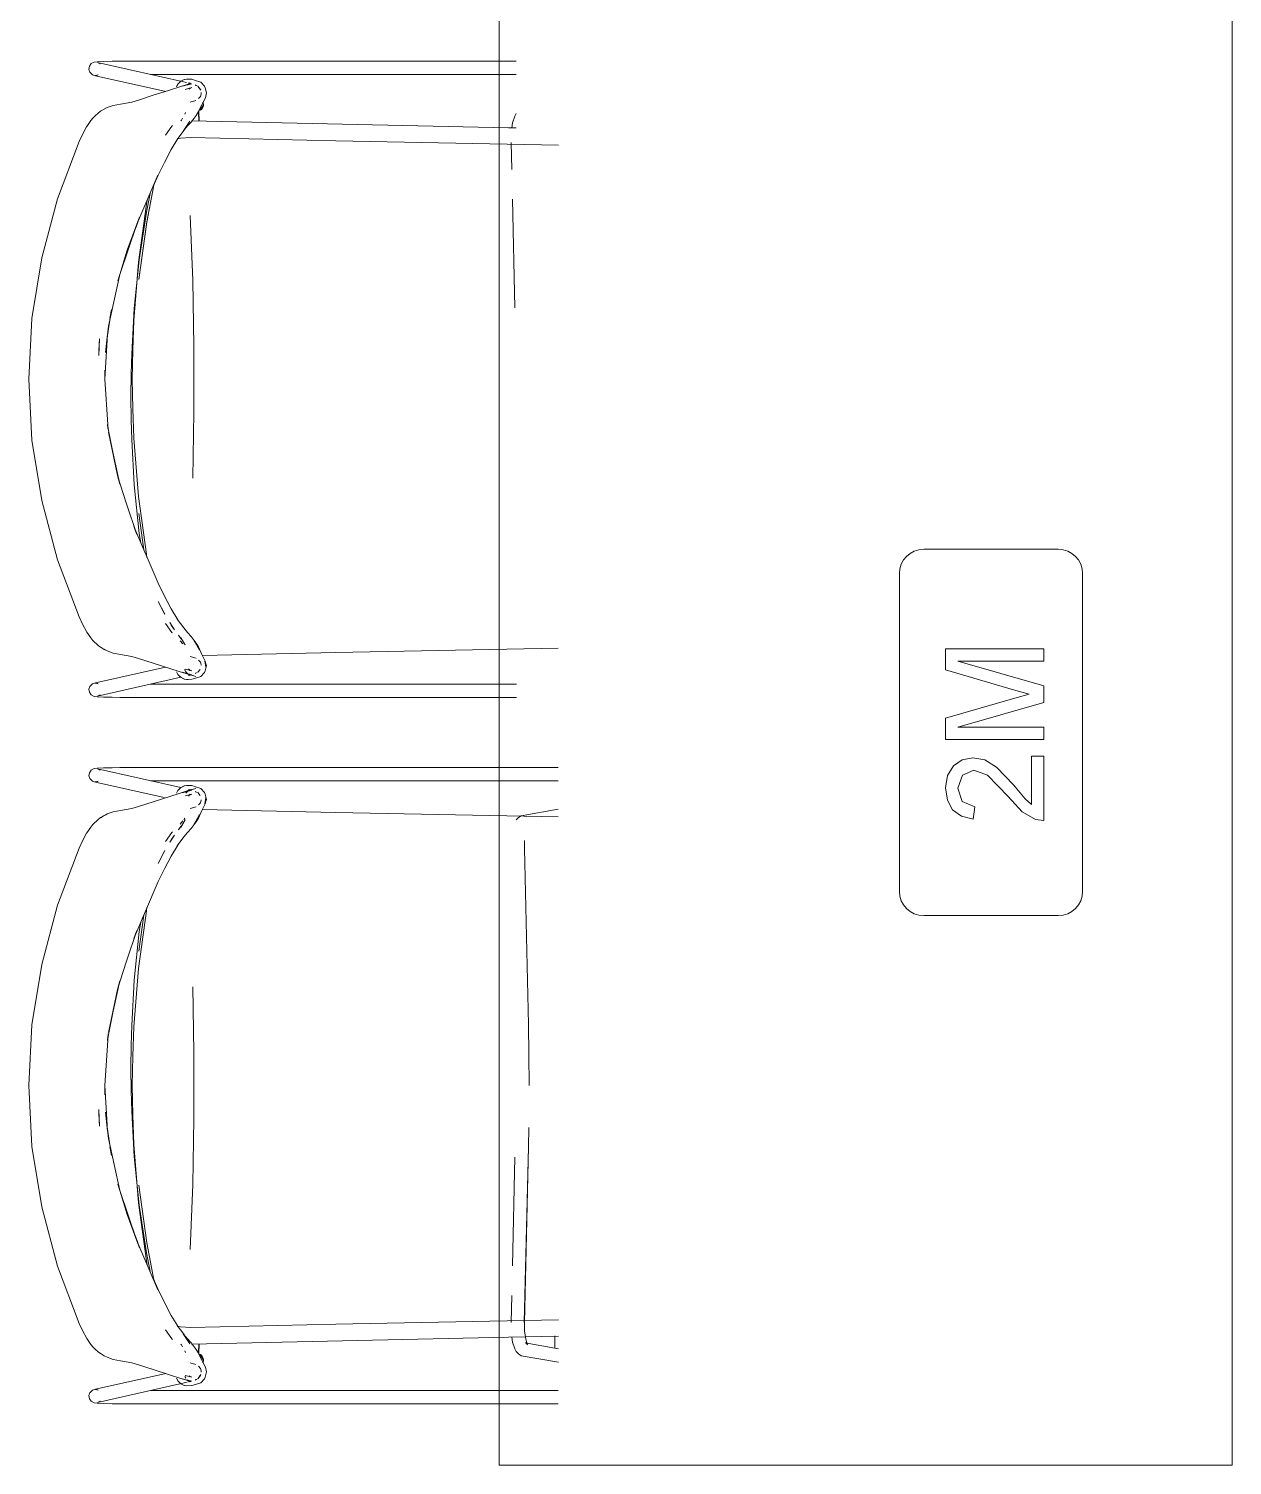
# Model space of a CAD drawing. Header units: millimetres. Extents: x 155927 to 317870, y -36033 to 97293.
# Drawn here: x 201281 to 202266, y 17408 to 18584 of the extents above; entities that cross this region are included whole.
import ezdxf

# ---------------------------------------------------------------- set-up
doc = ezdxf.new("R2010")
doc.units = ezdxf.units.MM
doc.header["$MEASUREMENT"] = 0
doc.layers.add('G-IMPT', color=8, linetype='CONTINUOUS', lineweight=9)
doc.layers.add('I-FURN', color=8, linetype='CONTINUOUS', lineweight=9)

msp = doc.modelspace()

# ---------------------------------------------------------------- linework, layer by layer
at = {"layer": 'G-IMPT'}
for p, q in [((201330.6, 18550.3), (201331, 18553)), ((201330.6, 18550.3), (201331.4, 18548.2)), ((201332.5, 18555.1), (201331, 18553)), ((201331.7, 18547.8), (201331.4, 18548.2)), ((201331.7, 18547.8), (201333.5, 18546)), ((201334.8, 18556.3), (201332.5, 18555.1)), ((201337.3, 18556.6), (201334.8, 18556.3)), ((201342.5, 18556.9), (201337.3, 18556.6)), ((201410.5, 18539.6), (201337.5, 18556)), ((201337.5, 18556), (201339.7, 18555)), ((201339.5, 18555.2), (201339.7, 18555)), ((201349.7, 18557.1), (201342.5, 18556.9)), ((201349.7, 18557.1), (201356, 18557.1)), ((201680.3, 18557.1), (201356, 18557.1)), ((201333.5, 18546), (201333.2, 18546.3)), ((201336, 18545.2), (201333.5, 18546)), ((201338.3, 18545.9), (201335.7, 18545.5)), ((201338, 18545.8), (201335.7, 18545.5)), ((201336, 18545.2), (201393.5, 18532.3)), ((201680.3, 18546.3), (201381, 18546.3)), ((201407.5, 18536.9), (201395.7, 18533.1)), ((201402.4, 18536.2), (201403.6, 18538.7)), ((201402.4, 18536.1), (201403.6, 18538.7)), ((201403.5, 18538.5), (201402.4, 18536.1)), ((201402.4, 18536.2), (201402.4, 18536.1)), ((201403.5, 18538.5), (201403.6, 18538.7)), ((201405.5, 18540.6), (201403.6, 18538.7)), ((201405.5, 18540.6), (201405.7, 18540.7)), ((201408.6, 18542.2), (201405.7, 18540.7)), ((201414.9, 18538.7), (201406.8, 18536.6)), ((201412.6, 18538.5), (201406.8, 18536.6)), ((201407.5, 18536.9), (201414.9, 18538.7)), ((201408.9, 18542.2), (201408.6, 18542.2)), ((201408.9, 18542.2), (201410.6, 18542.5)), ((201414.9, 18535.5), (201409.4, 18533.9)), ((201410.4, 18537.7), (201413.5, 18539.3)), ((201410.4, 18537.7), (201412.6, 18538.5)), ((201414.7, 18542.3), (201410.6, 18542.5)), ((201411.5, 18537.9), (201413.5, 18539.3)), ((201413.9, 18538.9), (201412, 18539.3)), ((201414.9, 18535.5), (201412.8, 18534.5)), ((201414.7, 18542.3), (201417.9, 18541.3)), ((201417.5, 18537.7), (201419.1, 18536.9)), ((201422.1, 18539.9), (201417.9, 18541.3)), ((201417.9, 18537.3), (201419.1, 18536.9)), ((201421.9, 18533.9), (201419.7, 18536.6)), ((201422.1, 18539.9), (201425.2, 18536.7)), ((201425.2, 18536.7), (201425.7, 18535.4)), ((201425.7, 18535.4), (201426.9, 18531.1)), ((201356.4, 18522), (201365.6, 18523.6)), ((201365.6, 18523.6), (201371.3, 18525.3)), ((201383.2, 18529.2), (201371.3, 18525.3)), ((201395.7, 18533.1), (201383.2, 18529.2)), ((201412.5, 18534.2), (201413.6, 18535.2)), ((201412.5, 18534.2), (201413.1, 18534.9)), ((201413.6, 18535.2), (201412.8, 18534.5)), ((201418.2, 18525), (201413.5, 18523.7)), ((201421.8, 18528.3), (201420.2, 18526.5)), ((201420.9, 18535), (201422.1, 18533.3)), ((201420.9, 18535), (201421.3, 18534.4)), ((201422.1, 18533.3), (201421.3, 18534.4)), ((201426, 18527.1), (201421.6, 18518.6)), ((201421.8, 18528.3), (201422.1, 18528.9)), ((201422.1, 18528.9), (201422.5, 18530.8)), ((201422.6, 18531.4), (201422.5, 18530.8)), ((201426, 18527.1), (201426.9, 18531.1)), ((201335.8, 18512.4), (201333.9, 18510.5)), ((201338.2, 18514.6), (201335.8, 18512.4)), ((201340.2, 18516.1), (201338.2, 18514.6)), ((201340.2, 18516.1), (201340.6, 18516.4)), ((201340.6, 18516.4), (201343.2, 18517.9)), ((201345.4, 18519.1), (201343.2, 18517.9)), ((201345.4, 18519.1), (201350.4, 18520.9)), ((201356.4, 18522), (201350.4, 18520.9)), ((201409, 18513.7), (201409.6, 18515.1)), ((201418.5, 18512.7), (201414.2, 18507.3)), ((201420.4, 18515.8), (201418.5, 18512.7)), ((201420.2, 18515.4), (201420.5, 18508.1)), ((201420.2, 18515.4), (201420.6, 18508.1)), ((201420.4, 18515.8), (201422.6, 18520.6)), ((201420.9, 18508.1), (201420.6, 18516.2)), ((201422.6, 18520.6), (201421.6, 18518.6)), ((201677.4, 18506.7), (201679.3, 18512.2)), ((201679.3, 18512.2), (201680.2, 18514.4)), ((201325.5, 18497.7), (201328.6, 18503.3)), ((201328.8, 18503.6), (201328.6, 18503.3)), ((201328.8, 18503.6), (201332.2, 18508.5)), ((201332.2, 18508.5), (201333.9, 18510.5)), ((201398.5, 18503.9), (201393.3, 18496.6)), ((201398.9, 18504.4), (201398.5, 18503.9)), ((201408.2, 18500.3), (201402.8, 18493)), ((201405.9, 18508.3), (201406.3, 18508.9)), ((201407.3, 18510.5), (201406.3, 18508.9)), ((201413.3, 18508.1), (201407.7, 18499.9)), ((201411.3, 18504.1), (201407.7, 18499.9)), ((201413.3, 18508.1), (201408.2, 18500.3)), ((201411.3, 18504.1), (201414.2, 18507.3)), ((201414.5, 18508.3), (201587.5, 18504.5)), ((201674, 18502.6), (201587.5, 18504.5)), ((201680.3, 18502.5), (201674, 18502.6)), ((201676.9, 18502.5), (201677.4, 18506.7)), ((201305, 18444.4), (201322.6, 18491.3)), ((201322.6, 18491.3), (201325.5, 18497.7)), ((201397.9, 18484.8), (201403.3, 18493.7)), ((201402.7, 18493.5), (201405.6, 18494.2)), ((201402.8, 18493), (201403.3, 18493.7)), ((201405.6, 18494.2), (201414, 18494.6)), ((201414, 18494.6), (201532.8, 18491.9)), ((201714.9, 18488.3), (201532.8, 18491.9)), ((201676.2, 18490.6), (201676.7, 18468.5)), ((201392.5, 18474.3), (201397.9, 18484.8)), ((201392.5, 18474.3), (201387.2, 18463.7)), ((201369.9, 18423.8), (201387.1, 18463.8)), ((201377.9, 18425.4), (201383.6, 18455.7)), ((201383.6, 18455.7), (201377.9, 18425.5)), ((201383.1, 18454.4), (201387.1, 18463.8)), ((201383.1, 18454.4), (201387.2, 18463.7)), ((201292, 18396), (201305, 18444.4)), ((201377.6, 18440), (201378.2, 18443.1)), ((201377.7, 18433.6), (201380.7, 18448.7)), ((201677.2, 18444.1), (201679.3, 18355.2)), ((201372.1, 18429.5), (201369.9, 18423.8)), ((201372.1, 18429.5), (201370, 18423.8)), ((201371.3, 18392.7), (201377.6, 18440)), ((201377.7, 18433.6), (201371.8, 18394.5)), ((201413.5, 18430.9), (201415.6, 18377.7)), ((201369.9, 18423.8), (201355.8, 18382.6)), ((201369.9, 18423.8), (201361.9, 18402.3)), ((201370, 18423.8), (201361.9, 18402.3)), ((201371.4, 18378.3), (201377.9, 18425.5)), ((201377.9, 18425.4), (201371.4, 18378.3)), ((201292, 18396), (201283.9, 18346.6)), ((201355.8, 18382.6), (201361.9, 18402.3)), ((201361.9, 18402.3), (201356, 18382.6)), ((201371.8, 18394.5), (201367.7, 18354.7)), ((201346.5, 18340.1), (201355.8, 18382.6)), ((201355.8, 18382.6), (201354.4, 18377.4)), ((201354.4, 18377.4), (201356, 18382.6)), ((201367.4, 18344.8), (201371.3, 18392.7)), ((201416.6, 18323.7), (201415.6, 18377.7)), ((201349, 18353.9), (201346.9, 18339.8)), ((201349, 18353.9), (201347.7, 18346.7)), ((201367.7, 18354.7), (201365.6, 18317.6)), ((201281.3, 18296.7), (201283.9, 18346.6)), ((201346.5, 18340.1), (201344.2, 18318.5)), ((201346.5, 18340.1), (201345.3, 18328.8)), ((201346.9, 18339.8), (201345.3, 18328.8)), ((201367.4, 18344.8), (201366.5, 18320.8)), ((201339.3, 18329.8), (201338.6, 18316.2)), ((201338.8, 18320.2), (201339.3, 18329.8)), ((201343.5, 18296.7), (201345.8, 18333.7)), ((201344.2, 18318.5), (201345.3, 18328.8)), ((201345.8, 18333.7), (201345.3, 18328.8)), ((201416.6, 18323.7), (201416.6, 18269.7)), ((201365.6, 18317.6), (201365.3, 18301.3)), ((201366.5, 18320.8), (201366.1, 18296.7)), ((201343.5, 18296.7), (201343.7, 18304.2)), ((201343.6, 18296.7), (201343.7, 18304.2)), ((201365.3, 18301.3), (201364.9, 18282.5)), ((201281.3, 18296.7), (201283.9, 18246.8)), ((201346, 18259.8), (201343.6, 18296.7)), ((201366.1, 18296.7), (201366.5, 18272.6)), ((201365.3, 18263.6), (201364.9, 18282.5)), ((201367.4, 18248.6), (201366.5, 18272.6)), ((201415.6, 18215.8), (201416.6, 18269.7)), ((201345.8, 18259.8), (201346.9, 18253.4)), ((201345.8, 18259.8), (201346.2, 18256.3)), ((201346, 18259.8), (201346.3, 18255.6)), ((201355.8, 18210.8), (201346.5, 18253.3)), ((201353.9, 18217.9), (201346.5, 18253.3)), ((201346.9, 18253.4), (201353.9, 18217.9)), ((201365.3, 18263.6), (201365.6, 18247.4)), ((201292, 18197.4), (201283.9, 18246.8)), ((201367.7, 18210.3), (201365.6, 18247.4)), ((201371.3, 18200.8), (201367.4, 18248.6)), ((201355.8, 18210.8), (201353.9, 18217.9)), ((201353.9, 18217.9), (201356.2, 18210.9)), ((201361.4, 18194.7), (201356.2, 18210.9)), ((201367.7, 18210.3), (201371.8, 18170.5)), ((201305, 18149), (201292, 18197.4)), ((201361.4, 18194.7), (201369.9, 18169.7)), ((201371.3, 18200.8), (201377.6, 18153.5)), ((201375.5, 18157.1), (201371.4, 18186.7)), ((201375.5, 18157.1), (201371.4, 18186.7)), ((201369.9, 18169.7), (201367.3, 18176.1)), ((201387.2, 18129.7), (201367.3, 18176.1)), ((201373, 18162.9), (201371.8, 18170.5)), ((201305, 18149), (201322.5, 18102.2)), ((201377.6, 18153.5), (201378.1, 18150.9)), ((201387.2, 18129.7), (201392.5, 18119.1)), ((201392.7, 18104.3), (201387.2, 18114.7)), ((201387.2, 18114.7), (201392.2, 18105.2)), ((201392.5, 18119.1), (201397.9, 18108.7)), ((201322.5, 18102.2), (201325.5, 18095.8)), ((201392.7, 18104.3), (201392.2, 18105.2)), ((201403.3, 18099.7), (201397.9, 18108.7)), ((201408.2, 18093.1), (201402.8, 18100.4)), ((201403.3, 18099.7), (201402.8, 18100.4)), ((201328.6, 18090.1), (201325.5, 18095.8)), ((201328.6, 18090.1), (201328.8, 18089.8)), ((201332.2, 18085), (201328.8, 18089.8)), ((201393.3, 18096.8), (201398.5, 18089.5)), ((201400.7, 18091.5), (201396.8, 18097.5)), ((201396.8, 18097.5), (201398, 18095.5)), ((201400.7, 18091.5), (201398, 18095.5)), ((201398.9, 18089), (201398.5, 18089.5)), ((201408.2, 18093.1), (201411.3, 18089.4)), ((201414.2, 18086.2), (201411.3, 18089.4)), ((201332.2, 18085), (201333.9, 18082.9)), ((201335.8, 18081), (201333.9, 18082.9)), ((201335.8, 18081), (201336.3, 18080.6)), ((201338.2, 18078.8), (201336.3, 18080.6)), ((201340.2, 18077.3), (201338.2, 18078.8)), ((201344.4, 18074.9), (201340.2, 18077.3)), ((201340.2, 18077.3), (201340.6, 18077.1)), ((201340.2, 18077.3), (201345.4, 18074.3)), ((201340.6, 18077.1), (201343.2, 18075.5)), ((201404.3, 18086.7), (201404, 18087.3)), ((201406, 18084.2), (201404, 18087.3)), ((201404.3, 18086.7), (201406, 18084.2)), ((201407.5, 18080), (201405.4, 18082.5)), ((201407.6, 18082.4), (201405.9, 18085.1)), ((201406.3, 18084.6), (201405.9, 18085.1)), ((201407.6, 18082.4), (201406.3, 18084.6)), ((201407.6, 18082.4), (201407.3, 18083)), ((201409.3, 18079.2), (201407.3, 18083)), ((201407.6, 18082.4), (201409.3, 18079.2)), ((201418.5, 18080.7), (201414.2, 18086.2)), ((201418.7, 18079.5), (201416.4, 18083.1)), ((201416.4, 18083.1), (201421.2, 18074.8)), ((201420.4, 18077.6), (201418.5, 18080.7)), ((201418.7, 18079.5), (201421.2, 18074.8)), ((201420.4, 18077.6), (201422.9, 18071.5)), ((201532.8, 18073), (201714.6, 18076.7)), ((201343.2, 18075.5), (201345.4, 18074.3)), ((201344.4, 18074.9), (201345.4, 18074.3)), ((201350.4, 18072.5), (201345.4, 18074.3)), ((201356.4, 18071.4), (201350.4, 18072.5)), ((201365.6, 18069.8), (201356.4, 18071.4)), ((201365.6, 18069.8), (201371.3, 18068.1)), ((201371.3, 18068.1), (201383.2, 18064.3)), ((201418.3, 18068.4), (201413.5, 18069.7)), ((201421.8, 18065.2), (201420.3, 18066.8)), ((201421.8, 18065.2), (201422.3, 18064.2)), ((201425.9, 18065.5), (201422.9, 18071.5)), ((201423.4, 18070.6), (201532.8, 18073)), ((201426.9, 18062.3), (201425.6, 18066)), ((201426.4, 18060.9), (201425.6, 18066)), ((201426.4, 18060.9), (201425.9, 18065.5)), ((201393.3, 18061.1), (201336, 18048.2)), ((201383.2, 18064.3), (201404.4, 18057.5)), ((201402.4, 18057.2), (201402.4, 18057.3)), ((201402.4, 18057.2), (201403.5, 18055)), ((201403.5, 18055), (201403.6, 18054.8)), ((201405.7, 18052.7), (201403.6, 18054.8)), ((201403.9, 18054.5), (201405.5, 18052.9)), ((201403.9, 18054.5), (201405.7, 18052.7)), ((201412.6, 18054.9), (201404.4, 18057.5)), ((201414.9, 18054.8), (201406.8, 18056.9)), ((201406.8, 18056.9), (201408.1, 18056.5)), ((201414.9, 18054.8), (201408.1, 18056.5)), ((201408.8, 18059.2), (201409.8, 18057.3)), ((201414.8, 18058), (201409.4, 18059.5)), ((201411.5, 18055.5), (201409.8, 18057.3)), ((201413.5, 18054.2), (201410.4, 18055.7)), ((201418.2, 18053.3), (201410.4, 18055.7)), ((201413.5, 18054.2), (201411.5, 18055.5)), ((201412, 18054.2), (201413.9, 18054.6)), ((201413.6, 18058.2), (201412.1, 18059.6)), ((201412.1, 18059.6), (201413, 18058.6)), ((201413.6, 18058.2), (201412.4, 18059.2)), ((201414.8, 18058), (201412.4, 18059.2)), ((201418.2, 18053.3), (201412.6, 18054.9)), ((201419.1, 18056.6), (201417.5, 18055.8)), ((201417.9, 18056.1), (201419.1, 18056.6)), ((201417.9, 18052.1), (201422.1, 18053.5)), ((201421.7, 18059.1), (201419.7, 18056.8)), ((201425.2, 18056.7), (201422.1, 18053.5)), ((201422.5, 18062.6), (201422.3, 18064.2)), ((201425.7, 18058.1), (201425.2, 18056.7)), ((201426.9, 18062.3), (201425.7, 18058.1)), ((201331.4, 18045.3), (201330.6, 18043.1)), ((201331, 18040.5), (201330.6, 18043.1)), ((201331.4, 18045.3), (201333.2, 18047.1)), ((201333.5, 18047.4), (201333.2, 18047.1)), ((201336, 18048.2), (201333.5, 18047.4)), ((201338.3, 18047.5), (201335.7, 18048)), ((201338, 18047.7), (201335.7, 18048)), ((201337.6, 18037.4), (201405.7, 18052.8)), ((201381, 18047.2), (201680.6, 18047.2)), ((201408.9, 18051.2), (201405.5, 18052.9)), ((201405.5, 18052.9), (201408.6, 18051.3)), ((201405.5, 18052.9), (201405.7, 18052.7)), ((201408.9, 18051.2), (201405.7, 18052.7)), ((201408.9, 18051.2), (201408.6, 18051.3)), ((201408.9, 18051.2), (201410.6, 18050.9)), ((201411.9, 18051), (201410.6, 18050.9)), ((201414.7, 18051.1), (201411.9, 18051)), ((201417.9, 18052.1), (201414.7, 18051.1)), ((201332.5, 18038.3), (201331, 18040.5)), ((201334.8, 18037.1), (201332.5, 18038.3)), ((201334.8, 18037.1), (201337.3, 18036.8)), ((201337.3, 18036.8), (201342.5, 18036.5)), ((201337.6, 18037.4), (201339.7, 18038.4)), ((201339.7, 18038.4), (201339.5, 18038.2)), ((201342.5, 18036.5), (201349.7, 18036.4)), ((201356, 18036.3), (201349.7, 18036.4)), ((201680.6, 18036.3), (201356, 18036.3)), ((201331, 17974.6), (201330.6, 17972)), ((201331.4, 17969.8), (201330.6, 17972)), ((201332.5, 17976.8), (201331, 17974.6)), ((201334.8, 17978), (201332.5, 17976.8)), ((201334.8, 17978), (201337.3, 17978.3)), ((201337.3, 17978.3), (201342.5, 17978.6)), ((201337.6, 17977.7), (201405.7, 17962.4)), ((201337.6, 17977.7), (201339.7, 17976.7)), ((201339.7, 17976.7), (201339.5, 17976.9)), ((201342.5, 17978.6), (201349.7, 17978.7)), ((201356, 17978.8), (201349.7, 17978.7)), ((201714.6, 17978.8), (201356, 17978.8)), ((201331.4, 17969.8), (201333.2, 17968)), ((201333.5, 17967.7), (201333.2, 17968)), ((201336, 17966.9), (201333.5, 17967.7)), ((201338.3, 17967.6), (201335.7, 17967.1)), ((201338, 17967.5), (201335.7, 17967.1)), ((201392.2, 17954.2), (201336, 17966.9)), ((201381, 17967.9), (201714.6, 17967.9)), ((201402.4, 17957.9), (201403.5, 17960.1)), ((201403.5, 17960.1), (201403.6, 17960.3)), ((201405.7, 17962.4), (201403.6, 17960.3)), ((201403.9, 17960.6), (201405.7, 17962.4)), ((201403.9, 17960.6), (201405.5, 17962.2)), ((201412.6, 17960.2), (201404.4, 17957.6)), ((201408.9, 17963.9), (201405.5, 17962.2)), ((201405.5, 17962.2), (201408.6, 17963.8)), ((201405.5, 17962.2), (201405.7, 17962.4)), ((201408.9, 17963.9), (201405.7, 17962.4)), ((201414.9, 17960.3), (201406.8, 17958.2)), ((201414.9, 17960.3), (201408.1, 17958.6)), ((201408.9, 17963.9), (201408.6, 17963.8)), ((201408.9, 17963.9), (201410.6, 17964.2)), ((201411.5, 17959.6), (201409.8, 17957.8)), ((201418.2, 17961.8), (201410.4, 17959.4)), ((201413.5, 17960.9), (201410.4, 17959.4)), ((201411.9, 17964.1), (201410.6, 17964.2)), ((201413.5, 17960.9), (201411.5, 17959.6)), ((201414.7, 17964), (201411.9, 17964.1)), ((201412, 17960.9), (201413.9, 17960.5)), ((201418.2, 17961.8), (201412.6, 17960.2)), ((201417.9, 17963), (201414.7, 17964)), ((201419.1, 17958.5), (201417.5, 17959.3)), ((201417.9, 17963), (201422.1, 17961.6)), ((201425.2, 17958.4), (201422.1, 17961.6)), ((201371.3, 17947), (201383.2, 17950.8)), ((201383.2, 17950.8), (201404.4, 17957.6)), ((201402.4, 17957.9), (201402.4, 17957.8)), ((201406.8, 17958.2), (201408.1, 17958.6)), ((201414.8, 17957.1), (201409.4, 17955.6)), ((201413.6, 17956.9), (201412.1, 17955.5)), ((201412.1, 17955.5), (201413, 17956.5)), ((201414.8, 17957.1), (201412.4, 17955.9)), ((201413.6, 17956.9), (201412.4, 17955.9)), ((201417.9, 17959), (201419.1, 17958.5)), ((201421.7, 17956), (201419.7, 17958.3)), ((201421.8, 17950), (201420.3, 17948.3)), ((201421.8, 17950), (201422.3, 17950.9)), ((201422.5, 17952.5), (201422.3, 17950.9)), ((201425.9, 17949.6), (201422.9, 17943.6)), ((201425.7, 17957), (201425.2, 17958.4)), ((201426.4, 17954.2), (201425.6, 17949.1)), ((201426.9, 17952.8), (201425.6, 17949.1)), ((201426.9, 17952.8), (201425.7, 17957)), ((201426.4, 17954.2), (201425.9, 17949.6)), ((201338.2, 17936.3), (201336.3, 17934.5)), ((201340.2, 17937.8), (201338.2, 17936.3)), ((201340.2, 17937.8), (201345.4, 17940.8)), ((201344.4, 17940.2), (201340.2, 17937.8)), ((201340.2, 17937.8), (201340.6, 17938)), ((201340.6, 17938), (201343.2, 17939.6)), ((201343.2, 17939.6), (201345.4, 17940.8)), ((201344.4, 17940.2), (201345.4, 17940.8)), ((201350.4, 17942.6), (201345.4, 17940.8)), ((201356.4, 17943.7), (201350.4, 17942.6)), ((201365.6, 17945.3), (201356.4, 17943.7)), ((201365.6, 17945.3), (201371.3, 17947)), ((201409.3, 17935.9), (201407.3, 17932.1)), ((201407.6, 17932.7), (201409.3, 17935.9)), ((201408.4, 17936.3), (201409.1, 17937.5)), ((201418.3, 17946.7), (201413.5, 17945.4)), ((201416.4, 17932), (201421.2, 17940.3)), ((201418.7, 17935.6), (201416.4, 17932)), ((201420.4, 17937.5), (201418.5, 17934.4)), ((201418.7, 17935.6), (201421.2, 17940.3)), ((201420.4, 17937.5), (201422.9, 17943.6)), ((201423.4, 17944.5), (201532.8, 17942.1)), ((201532.8, 17942.1), (201714.6, 17938.4)), ((201680.2, 17936), (201682.3, 17938)), ((201682.3, 17938), (201684.4, 17939.4)), ((201714.6, 17944.7), (201684.4, 17939.4)), ((201328.6, 17925), (201325.5, 17919.3)), ((201328.6, 17925), (201328.8, 17925.3)), ((201332.2, 17930.1), (201328.8, 17925.3)), ((201332.2, 17930.1), (201333.9, 17932.2)), ((201335.8, 17934.1), (201333.9, 17932.2)), ((201335.8, 17934.1), (201336.3, 17934.5)), ((201393.3, 17918.3), (201398.5, 17925.6)), ((201398.9, 17926.1), (201398.5, 17925.6)), ((201406, 17930.9), (201404, 17927.8)), ((201404.3, 17928.4), (201404, 17927.8)), ((201404.3, 17928.4), (201406, 17930.9)), ((201407.5, 17935.1), (201405.4, 17932.6)), ((201407.6, 17932.7), (201405.9, 17930)), ((201406.3, 17930.5), (201405.9, 17930)), ((201407.6, 17932.7), (201406.3, 17930.5)), ((201407.6, 17932.7), (201407.3, 17932.1)), ((201408.2, 17922), (201411.3, 17925.7)), ((201414.2, 17928.9), (201411.3, 17925.7)), ((201418.5, 17934.4), (201414.2, 17928.9)), ((201305, 17866.1), (201322.5, 17912.9)), ((201322.5, 17912.9), (201325.5, 17919.3)), ((201400.7, 17923.6), (201396.8, 17917.6)), ((201396.8, 17917.6), (201398, 17919.6)), ((201403.3, 17915.4), (201397.9, 17906.4)), ((201400.7, 17923.6), (201398, 17919.6)), ((201408.2, 17922), (201402.8, 17914.7)), ((201403.3, 17915.4), (201402.8, 17914.7)), ((201687.1, 17912.6), (201687.2, 17919)), ((201687.1, 17912.6), (201690.3, 17768.4)), ((201392.7, 17910.8), (201387.2, 17900.4)), ((201387.2, 17900.4), (201392.2, 17909.9)), ((201392.7, 17910.8), (201392.2, 17909.9)), ((201392.5, 17896), (201397.9, 17906.4)), ((201387.2, 17885.4), (201392.5, 17896)), ((201387.2, 17885.4), (201367.3, 17839)), ((201305, 17866.1), (201292, 17817.7)), ((201371.3, 17814.3), (201377.6, 17861.6)), ((201375.5, 17858), (201371.4, 17828.4)), ((201375.5, 17858), (201371.4, 17828.4)), ((201377.6, 17861.6), (201378.1, 17864.2)), ((201361.4, 17820.4), (201369.9, 17845.4)), ((201369.9, 17845.4), (201367.3, 17839)), ((201367.7, 17804.8), (201371.8, 17844.6)), ((201373, 17852.2), (201371.8, 17844.6)), ((201361.4, 17820.4), (201356.2, 17804.2)), ((201292, 17817.7), (201283.9, 17768.3)), ((201371.3, 17814.3), (201367.4, 17766.5)), ((201355.8, 17804.3), (201346.5, 17761.8)), ((201353.9, 17797.2), (201346.5, 17761.8)), ((201346.9, 17761.7), (201353.9, 17797.2)), ((201355.8, 17804.3), (201353.9, 17797.2)), ((201353.9, 17797.2), (201356.2, 17804.2)), ((201367.7, 17804.8), (201365.6, 17767.7)), ((201415.6, 17799.3), (201416.6, 17745.4)), ((201281.3, 17718.4), (201283.9, 17768.3)), ((201345.8, 17755.3), (201346.9, 17761.7)), ((201346, 17755.3), (201346.4, 17760.7)), ((201365.3, 17751.5), (201365.6, 17767.7)), ((201367.4, 17766.5), (201366.5, 17742.5)), ((201690.3, 17768.4), (201690.7, 17743.5)), ((201346, 17755.3), (201343.6, 17718.4)), ((201345.8, 17755.3), (201346.2, 17758.8)), ((201365.3, 17751.5), (201364.9, 17732.6)), ((201366.1, 17718.4), (201366.5, 17742.5)), ((201416.6, 17691.4), (201416.6, 17745.4)), ((201690.7, 17743.5), (201690.9, 17718.4)), ((201365.3, 17713.8), (201364.9, 17732.6)), ((201281.3, 17718.4), (201283.9, 17668.5)), ((201343.5, 17718.4), (201345.8, 17681.4)), ((201343.5, 17718.4), (201343.7, 17710.9)), ((201343.6, 17718.4), (201343.7, 17710.9)), ((201365.6, 17697.5), (201365.3, 17713.8)), ((201366.5, 17694.3), (201366.1, 17718.4)), ((201339.3, 17685.3), (201338.6, 17698.9)), ((201338.8, 17695.5), (201339.3, 17685.3)), ((201346.5, 17675), (201344.2, 17696.6)), ((201344.2, 17696.6), (201345.3, 17686.3)), ((201367.7, 17660.4), (201365.6, 17697.5)), ((201367.4, 17670.3), (201366.5, 17694.3)), ((201416.6, 17691.4), (201415.6, 17637.4)), ((201345.8, 17681.4), (201345.3, 17686.3)), ((201346.5, 17675), (201345.3, 17686.3)), ((201346.9, 17675.3), (201345.3, 17686.3)), ((201690.4, 17668.4), (201690.6, 17684.2)), ((201292, 17619.1), (201283.9, 17668.5)), ((201346.5, 17675), (201355.8, 17632.5)), ((201349, 17661.2), (201346.9, 17675.3)), ((201349, 17661.2), (201347.7, 17668.4)), ((201367.4, 17670.3), (201371.3, 17622.4)), ((201686.9, 17524.4), (201690.3, 17668.3)), ((201687.1, 17524.1), (201690.3, 17668.3)), ((201371.8, 17620.6), (201367.7, 17660.4)), ((201677.2, 17571), (201679.3, 17659.9)), ((201355.8, 17632.5), (201354.4, 17637.7)), ((201354.4, 17637.7), (201356, 17632.5)), ((201369.9, 17591.3), (201355.8, 17632.5)), ((201355.8, 17632.5), (201361.9, 17612.8)), ((201361.9, 17612.8), (201356, 17632.5)), ((201377.9, 17589.7), (201371.4, 17636.8)), ((201371.4, 17636.8), (201377.9, 17589.6)), ((201413.5, 17584.2), (201415.6, 17637.4)), ((201292, 17619.1), (201305, 17570.7)), ((201371.3, 17622.4), (201377.6, 17575.1)), ((201377.7, 17581.5), (201371.8, 17620.6)), ((201369.9, 17591.3), (201361.9, 17612.8)), ((201370, 17591.3), (201361.9, 17612.8)), ((201372.1, 17585.6), (201369.9, 17591.3)), ((201369.9, 17591.3), (201387.1, 17551.3)), ((201372.1, 17585.6), (201370, 17591.3)), ((201377.9, 17589.7), (201383.6, 17559.4)), ((201383.6, 17559.4), (201377.9, 17589.6)), ((201377.6, 17575.1), (201378.2, 17572)), ((201377.7, 17581.5), (201380.7, 17566.4)), ((201305, 17570.7), (201322.6, 17523.8)), ((201383.1, 17560.7), (201387.1, 17551.3)), ((201383.1, 17560.7), (201387.2, 17551.4)), ((201392.5, 17540.8), (201387.2, 17551.4)), ((201392.5, 17540.8), (201397.9, 17530.3)), ((201676.2, 17524.5), (201676.7, 17546.6)), ((201397.9, 17530.3), (201403.3, 17521.4)), ((201714.9, 17526.8), (201532.8, 17523.2)), ((201687.1, 17524.1), (201687.2, 17517.7)), ((201322.6, 17523.8), (201325.5, 17517.4)), ((201325.5, 17517.4), (201328.6, 17511.8)), ((201398.5, 17511.2), (201393.3, 17518.5)), ((201402.7, 17521.6), (201405.6, 17520.9)), ((201408.2, 17514.8), (201402.8, 17522.1)), ((201402.8, 17522.1), (201403.3, 17521.4)), ((201405.6, 17520.9), (201414, 17520.5)), ((201413.3, 17507), (201407.7, 17515.2)), ((201411.3, 17511), (201407.7, 17515.2)), ((201413.3, 17507), (201408.2, 17514.8)), ((201414, 17520.5), (201532.8, 17523.2)), ((201674, 17512.5), (201587.5, 17510.6)), ((201714.9, 17513.4), (201674, 17512.5)), ((201676.9, 17512.6), (201677.4, 17508.4)), ((201687.2, 17517.7), (201688.1, 17510.8)), ((201712, 17503.5), (201712, 17513.6)), ((201328.8, 17511.5), (201328.6, 17511.8)), ((201328.8, 17511.5), (201332.2, 17506.6)), ((201332.2, 17506.6), (201333.9, 17504.6)), ((201335.8, 17502.7), (201333.9, 17504.6)), ((201338.2, 17500.5), (201335.8, 17502.7)), ((201340.2, 17499), (201338.2, 17500.5)), ((201398.9, 17510.7), (201398.5, 17511.2)), ((201405.9, 17506.8), (201406.3, 17506.2)), ((201407.3, 17504.6), (201406.3, 17506.2)), ((201409, 17501.4), (201409.6, 17500)), ((201411.3, 17511), (201414.2, 17507.8)), ((201418.5, 17502.4), (201414.2, 17507.8)), ((201414.5, 17506.8), (201587.5, 17510.6)), ((201420.4, 17499.3), (201418.5, 17502.4)), ((201420.2, 17499.7), (201420.6, 17507)), ((201420.2, 17499.7), (201420.5, 17505.9)), ((201420.9, 17507), (201420.6, 17498.9)), ((201677.4, 17508.4), (201679.3, 17502.9)), ((201679.3, 17502.9), (201680.2, 17500.7)), ((201682.3, 17498.8), (201680.2, 17500.7)), ((201687.6, 17507.8), (201689.5, 17506.9)), ((201687.6, 17507.8), (201714.9, 17503)), ((201688.1, 17510.8), (201689.6, 17506.2)), ((201689.5, 17506.9), (201688.2, 17508.1)), ((201689.6, 17506.2), (201688.2, 17508.1)), ((201340.2, 17499), (201340.6, 17498.7)), ((201340.6, 17498.7), (201343.2, 17497.2)), ((201345.4, 17496), (201343.2, 17497.2)), ((201345.4, 17496), (201350.4, 17494.2)), ((201356.4, 17493.1), (201350.4, 17494.2)), ((201356.4, 17493.1), (201365.6, 17491.5)), ((201365.6, 17491.5), (201371.3, 17489.8)), ((201383.2, 17485.9), (201371.3, 17489.8)), ((201418.2, 17490.1), (201413.5, 17491.4)), ((201421.8, 17486.8), (201420.2, 17488.6)), ((201420.4, 17499.3), (201422.6, 17494.5)), ((201426, 17488), (201421.6, 17496.5)), ((201422.6, 17494.5), (201421.6, 17496.5)), ((201684.3, 17497.3), (201682.3, 17498.8)), ((201684.3, 17497.3), (201714.9, 17492)), ((201336, 17469.9), (201393.5, 17482.8)), ((201395.7, 17482), (201383.2, 17485.9)), ((201407.5, 17478.2), (201395.7, 17482)), ((201402.4, 17478.9), (201402.4, 17479)), ((201403.5, 17476.6), (201402.4, 17479)), ((201402.4, 17479), (201403.6, 17476.4)), ((201402.4, 17478.9), (201403.6, 17476.4)), ((201412.6, 17476.6), (201406.8, 17478.5)), ((201414.9, 17476.4), (201406.8, 17478.5)), ((201407.5, 17478.2), (201414.9, 17476.4)), ((201409, 17480.4), (201409.8, 17479)), ((201414.9, 17479.6), (201409.4, 17481.2)), ((201410.4, 17477.4), (201412.6, 17476.6)), ((201410.4, 17477.4), (201413.5, 17475.8)), ((201411.5, 17477.2), (201411, 17477.6)), ((201411.5, 17477.2), (201413.5, 17475.8)), ((201412.5, 17480.9), (201413.6, 17479.9)), ((201412.5, 17480.9), (201413.1, 17480.2)), ((201414.9, 17479.6), (201412.8, 17480.6)), ((201413.6, 17479.9), (201412.8, 17480.6)), ((201417.5, 17477.4), (201419.1, 17478.2)), ((201417.9, 17477.8), (201419.1, 17478.2)), ((201421.9, 17481.2), (201419.7, 17478.5)), ((201420.9, 17480.1), (201422.1, 17481.8)), ((201420.9, 17480.1), (201421.3, 17480.7)), ((201422.1, 17481.8), (201421.3, 17480.7)), ((201421.8, 17486.8), (201422.1, 17486.2)), ((201422.1, 17486.2), (201422.5, 17484.3)), ((201422.1, 17475.2), (201425.2, 17478.4)), ((201422.6, 17483.7), (201422.5, 17484.3)), ((201425.2, 17478.4), (201425.7, 17479.7)), ((201425.7, 17479.7), (201426.9, 17484)), ((201426, 17488), (201426.9, 17484)), ((201330.6, 17464.8), (201331.4, 17466.9)), ((201331.7, 17467.3), (201331.4, 17466.9)), ((201331.7, 17467.3), (201333.5, 17469.1)), ((201333.5, 17469.1), (201333.2, 17468.8)), ((201336, 17469.9), (201333.5, 17469.1)), ((201338.3, 17469.2), (201335.7, 17469.6)), ((201338, 17469.3), (201335.7, 17469.6)), ((201411, 17475.6), (201337.5, 17459.1)), ((201714.6, 17468.9), (201381, 17468.9)), ((201403.5, 17476.6), (201403.6, 17476.4)), ((201405.5, 17474.5), (201403.6, 17476.4)), ((201405.5, 17474.5), (201405.7, 17474.4)), ((201408.6, 17472.9), (201405.7, 17474.4)), ((201408.9, 17472.9), (201408.6, 17472.9)), ((201408.9, 17472.9), (201410.6, 17472.6)), ((201414.7, 17472.8), (201410.6, 17472.6)), ((201413.9, 17476.3), (201412, 17475.8)), ((201414.7, 17472.8), (201417.9, 17473.8)), ((201422.1, 17475.2), (201417.9, 17473.8)), ((201330.6, 17464.8), (201331, 17462.1)), ((201332.5, 17460), (201331, 17462.1)), ((201334.8, 17458.8), (201332.5, 17460)), ((201337.3, 17458.5), (201334.8, 17458.8)), ((201342.5, 17458.2), (201337.3, 17458.5)), ((201337.5, 17459.1), (201339.7, 17460.1)), ((201339.5, 17459.9), (201339.7, 17460.1)), ((201349.7, 17458), (201342.5, 17458.2)), ((201349.7, 17458), (201356, 17458)), ((201714.6, 17458), (201356, 17458))]:
    msp.add_line(p, q, dxfattribs=at)
at = {"layer": 'I-FURN'}
for p, q in [((201666.5, 18607.7), (201666.5, 17407.6)), ((202266.5, 17407.6), (202266.5, 18607.7)), ((201421.9, 18516.9), (201420.7, 18516.7)), ((201421.9, 18516.9), (201421.6, 18518.4)), ((201421.9, 18516.9), (201421.7, 18518.6)), ((201421.9, 18516.9), (201424.5, 18522)), ((201421.9, 18516.9), (201422.6, 18520.7)), ((201421.9, 18516.9), (201422.1, 18519.5)), ((201421.9, 18516.9), (201421.9, 18519)), ((201421.9, 18516.9), (201422.9, 18517.7)), ((201424.5, 18522), (201422.9, 18517.7)), ((201422.9, 18517.7), (201423.6, 18518.6)), ((201424.5, 18522), (201423.6, 18518.6)), ((201424.1, 18519.7), (201423.6, 18518.6)), ((201423.9, 18523.5), (201424.5, 18522)), ((201424.5, 18522), (201424.1, 18519.7)), ((201424.4, 18520.8), (201424.1, 18519.7)), ((201424.5, 18522), (201424.4, 18520.8)), ((202124, 18157.6), (202014, 18157.6)), ((201994, 18137.6), (201994, 17877.6)), ((202144, 17877.6), (202144, 18137.6)), ((202112.2, 18076), (202031.8, 18076)), ((202031.8, 18076), (202031.8, 18058.7)), ((202112.2, 18045.8), (202041.9, 18065.9)), ((202041.9, 18065.9), (202112.2, 18065.9)), ((202112.2, 18065.9), (202112.2, 18076)), ((202031.8, 18058.7), (202087.5, 18042.5)), ((202087.5, 18042.5), (202100.3, 18039)), ((202112.2, 18032.1), (202112.2, 18045.8)), ((202088.5, 18035.6), (202031.8, 18019.2)), ((202041.9, 18012), (202112.2, 18032.1)), ((202100.3, 18039), (202088.5, 18035.6)), ((202031.8, 18019.2), (202031.8, 18001.9)), ((202112.2, 18012), (202041.9, 18012)), ((202112.2, 18001.9), (202112.2, 18012)), ((202031.8, 18001.9), (202112.2, 18001.9)), ((202045.5, 17985.2), (202038.3, 17980.2)), ((202054.2, 17986.8), (202045.5, 17985.2)), ((202063.8, 17985.1), (202054.2, 17986.8)), ((202073.6, 17979.1), (202063.8, 17985.1)), ((202102.1, 17988.1), (202102.1, 17948.6)), ((202112.2, 17988.1), (202102.1, 17988.1)), ((202112.2, 17935.4), (202112.2, 17988.1)), ((202033.4, 17972.4), (202031.8, 17962.2)), ((202038.3, 17980.2), (202033.4, 17972.4)), ((202041.9, 17962), (202045.6, 17972.7)), ((202045.6, 17972.7), (202054.8, 17976.8)), ((202054.8, 17976.8), (202066.2, 17972.5)), ((202066.2, 17972.5), (202083, 17955.1)), ((202087.4, 17964.7), (202073.6, 17979.1)), ((202031.8, 17962.2), (202033.3, 17952.1)), ((202045.5, 17950.9), (202041.9, 17962)), ((202097, 17953.2), (202087.4, 17964.7)), ((202033.3, 17952.1), (202037.6, 17944.3)), ((202055.7, 17946.7), (202045.5, 17950.9)), ((202083, 17955.1), (202094.6, 17942.5)), ((202102.1, 17948.6), (202097, 17953.2)), ((202037.6, 17944.3), (202044.7, 17939)), ((202044.7, 17939), (202054.4, 17936.6)), ((202054.4, 17936.6), (202055.7, 17946.7)), ((202094.6, 17942.5), (202105.3, 17936.4)), ((202105.3, 17936.4), (202112.2, 17935.4)), ((202014, 17857.6), (202124, 17857.6)), ((201421.9, 17498.2), (201420.7, 17498.4)), ((201421.9, 17498.2), (201421.6, 17496.7)), ((201421.9, 17498.2), (201421.7, 17496.5)), ((201421.9, 17498.2), (201422.9, 17497.4)), ((201421.9, 17498.2), (201422.6, 17494.4)), ((201421.9, 17498.2), (201424.5, 17493.1)), ((201421.9, 17498.2), (201422.1, 17495.6)), ((201421.9, 17498.2), (201421.9, 17496.1)), ((201422.9, 17497.4), (201423.6, 17496.5)), ((201424.5, 17493.1), (201422.9, 17497.4)), ((201424.1, 17495.4), (201423.6, 17496.5)), ((201424.5, 17493.1), (201423.6, 17496.5)), ((201423.9, 17491.6), (201424.5, 17493.1)), ((201424.4, 17494.3), (201424.1, 17495.4)), ((201424.5, 17493.1), (201424.1, 17495.4)), ((201424.5, 17493.1), (201424.4, 17494.3)), ((201666.5, 17407.6), (202266.5, 17407.6))]:
    msp.add_line(p, q, dxfattribs=at)
for centre, start, end in [((202014, 18137.6), 90, 180), ((202124, 18137.6), 0, 90), ((202014, 17877.6), 180, 270), ((202124, 17877.6), 270, 0)]:
    msp.add_arc(centre, 20, start, end, dxfattribs=at)

doc.saveas('drawing.dxf')
